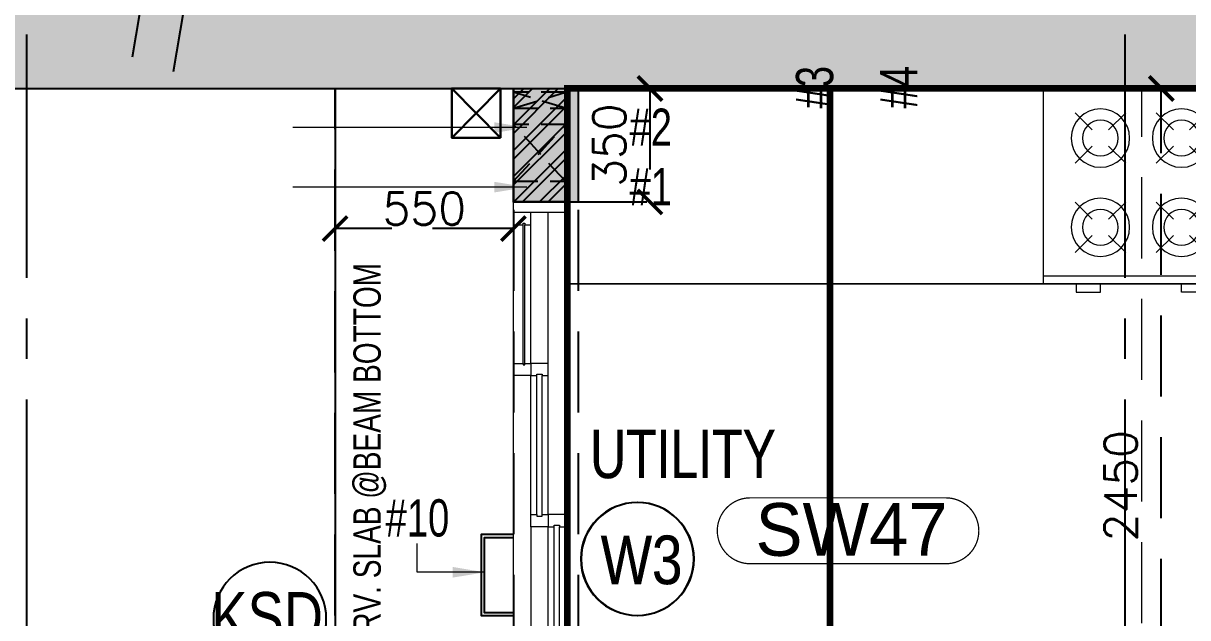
# Model space of a CAD drawing. Header units: millimetres. Extents: x 1135099 to 1230264, y -5736945 to -5695799.
# Drawn here: x 1199245 to 1202834, y -5720856 to -5719023 of the extents above; entities that cross this region are included whole.
import ezdxf
from ezdxf.enums import TextEntityAlignment as Align

# ---------------------------------------------------------------- set-up
doc = ezdxf.new("R2010")
doc.units = ezdxf.units.MM
doc.header["$LTSCALE"] = 1000
doc.header["$MEASUREMENT"] = 0
for name, pattern in [('2BHK-A - FRONT$1$AUDIT_D_120904163729-0', [0]), ('2BHK-A - FRONT$1$HIDDEN', [0.375, 0.25, -0.125]), ('AUDIT_D_120904163729-0', [0]), ('T8 - TYPICAL FLOOR CORE$0$HIDDEN', [0.375, 0.25, -0.125]), ('T8(T9 IS SIMILAR) - DIMENSION & TEXTING$0$HIDDEN', [0.375, 0.25, -0.125]), ('T8(T9 IS SIMILAR)$0$$0$HIDDEN', [0.375, 0.25, -0.125]), ('T8(T9 IS SIMILAR)$0$HIDDEN', [0.375, 0.25, -0.125]), ('T8_REFUGE COLUMNS$0$CENTER2', [1.125, 0.75, -0.125, 0.125, -0.125])]:
    doc.linetypes.add(name, pattern=pattern)
doc.layers.get('0').update_dxf_attribs({"linetype": 'AUDIT_D_120904163729-0'})
for name, color, linetype in [('2BHK-A - FRONT$0$a-KIT FIX', 251, 'Continuous'), ('2BHK-A - FRONT$0$a-window-no', 125, 'Continuous'), ('2BHK-A - FRONT$1$A-HATCH -160', 251, '2BHK-A - FRONT$1$AUDIT_D_120904163729-0'), ('T8 - TYPICAL FLOOR CORE$0$A-DIMENSIONS', 2, 'T8 - TYPICAL FLOOR CORE$0$HIDDEN'), ('T8 - TYPICAL FLOOR CORE$0$A-SLAB SUNK-AC LEDGES', 251, 'T8 - TYPICAL FLOOR CORE$0$HIDDEN'), ('T8 - TYPICAL FLOOR CORE$0$STAIRS', 1, 'Continuous'), ('T8(T9 IS SIMILAR) - DIMENSION & TEXTING$0$A-DIMENSIONS', 2, 'T8(T9 IS SIMILAR) - DIMENSION & TEXTING$0$HIDDEN'), ('T8(T9 IS SIMILAR) - DIMENSION & TEXTING$1$a-window-no', 125, 'Continuous'), ('T8(T9 IS SIMILAR)$0$S-BEAM', 20, 'T8(T9 IS SIMILAR)$0$$0$HIDDEN'), ('T8_REFUGE COLUMNS$0$A-CENTERLINE', 193, 'T8_REFUGE COLUMNS$0$CENTER2'), ('T8_REFUGE COLUMNS$0$A-SHEAR WALL THICKENING', 3, 'Continuous'), ('T8_REFUGE COLUMNS$1$A-RCC COLS', 3, 'Continuous'), ('T8_TYPICAL COLUMNS$0$A-RCC COLS', 3, 'Continuous'), ('T8_TYPICAL COLUMNS$0$A-SHEAR WALL THICKENING', 3, 'Continuous')]:
    doc.layers.add(name, color=color, linetype=linetype)
for name, color, linetype, lineweight in [('2BHK-A - FRONT$0$a-Text', 4, 'Continuous', 0), ('2BHK-A - FRONT$1$a-TOI-fixtures', 251, 'Continuous', 0), ('2BHK-A - FRONT$1$A-WALL- 160', 6, 'Continuous', 30), ('2BHK-A - FRONT$1$Window', 4, 'Continuous', 20), ('T8(T9 IS SIMILAR) - DIMENSION & TEXTING$0$T8 - TYPICAL FLOOR CORE$0$$1$a-Text', 4, 'Continuous', 0), ('T8(T9 IS SIMILAR) - DIMENSION & TEXTING$1$a-Text', 4, 'Continuous', 0), ('T8(T9 IS SIMILAR) - DIMENSION & TEXTING$1$R0-18-10-2014-T1-1st Podium Floor Plan$0$Text', 2, 'Continuous', 0), ('T8(T9 IS SIMILAR)$0$D&W', 8, 'Continuous', 25), ('T8(T9 IS SIMILAR)$0$SCPL BEAM', 191, 'T8(T9 IS SIMILAR)$0$$0$HIDDEN', 13), ('T8_REFUGE COLUMNS$0$A-COLUMN NO size reduce', 81, 'Continuous', 25)]:
    doc.layers.add(name, color=color, linetype=linetype, lineweight=lineweight)
doc.layers.add('A-RERA CARPET AREA', color=30, linetype='Continuous', plot=False)
doc.layers.add('T8_REFUGE COLUMNS$1$COL-HATCH', color=7, linetype='Continuous', lineweight=25, true_color=0xa3a3a3)
doc.styles.add('2BHK-A - FRONT$0$ARIAL ARROW', font='swisscl.ttf')
doc.styles.add('2BHK-A - FRONT$0$LODHA STANDERD', font='sanss___.ttf')
doc.styles.add('T8 - TYPICAL FLOOR CORE$0$Romans 1', font='romans.shx', dxfattribs={"height": 100})
doc.styles.add('T8(T9 IS SIMILAR) - DIMENSION & TEXTING$0$Romans 1', font='romans.shx', dxfattribs={"height": 100})
doc.styles.add('T8(T9 IS SIMILAR) - DIMENSION & TEXTING$0$T8 - TYPICAL FLOOR CORE$0$$1$ARIAL ARROW', font='swisscl.ttf')
doc.styles.add('T8(T9 IS SIMILAR) - DIMENSION & TEXTING$1$ARIAL ARROW', font='swisscl.ttf')
doc.styles.add('T8(T9 IS SIMILAR) - DIMENSION & TEXTING$1$LODHA STANDERD', font='sanss___.ttf')
doc.styles.add('T8(T9 IS SIMILAR) - DIMENSION & TEXTING$1$Tahoma', font='tahoma.ttf')
doc.styles.add('T8_REFUGE COLUMNS$0$STANDARD', font='GOTHIC.TTF')
doc.dimstyles.new('T8 - TYPICAL FLOOR CORE$0$ALPINE S', dxfattribs={"dimscale": 0, "dimtxt": 100, "dimasz": 75, "dimexe": 0, "dimexo": 0, "dimgap": 75, "dimtad": 1, "dimdec": 0, "dimzin": 0, "dimdsep": 46, "dimtxsty": 'T8 - TYPICAL FLOOR CORE$0$Romans 1', "dimblk": 'T8 - TYPICAL FLOOR CORE$0$_ArchTick', "dimcen": 0.09, "dimclrd": 256, "dimclre": 256, "dimclrt": 7, "dimadec": 0, "dimazin": 0, "dimtfac": 1, "dimtdec": 0, "dimtofl": 0, "dimtmove": 1, "dimatfit": 0, "dimldrblk": 'T8 - TYPICAL FLOOR CORE$0$_Open90', "dimfxl": 1, "dimtolj": 1, "dimtzin": 0, "dimarcsym": 0})
doc.dimstyles.new('T8(T9 IS SIMILAR) - DIMENSION & TEXTING$0$ALPINE S', dxfattribs={"dimscale": 0, "dimtxt": 100, "dimasz": 75, "dimexe": 0, "dimexo": 0, "dimgap": 75, "dimtad": 1, "dimdec": 0, "dimzin": 0, "dimdsep": 46, "dimtxsty": 'T8(T9 IS SIMILAR) - DIMENSION & TEXTING$0$Romans 1', "dimblk": 'T8(T9 IS SIMILAR) - DIMENSION & TEXTING$0$_ArchTick', "dimcen": 0.09, "dimclrd": 256, "dimclre": 256, "dimclrt": 7, "dimadec": 0, "dimazin": 0, "dimtfac": 1, "dimtdec": 0, "dimtofl": 0, "dimtmove": 1, "dimatfit": 0, "dimldrblk": 'T8(T9 IS SIMILAR) - DIMENSION & TEXTING$0$_Open90', "dimfxl": 1, "dimtolj": 1, "dimtzin": 0, "dimarcsym": 0})
doc.dimstyles.new('T8(T9 IS SIMILAR) - DIMENSION & TEXTING$1$SAMATA STD', dxfattribs={"dimtxt": 100, "dimasz": 50, "dimexe": 50, "dimexo": 50, "dimgap": 10, "dimtad": 0, "dimdec": 0, "dimrnd": 5, "dimzin": 0, "dimdsep": 46, "dimtxsty": 'T8(T9 IS SIMILAR) - DIMENSION & TEXTING$1$Tahoma', "dimblk": 'T8(T9 IS SIMILAR) - DIMENSION & TEXTING$1$_Origin2', "dimcen": -50, "dimdle": 50, "dimclrd": 7, "dimclre": 7, "dimclrt": 7, "dimadec": 0, "dimazin": 0, "dimtfac": 1, "dimtdec": 0, "dimtmove": 1, "dimatfit": 3, "dimfxl": 150, "dimtfill": 1, "dimtolj": 1, "dimtzin": 0, "dimlwd": -1, "dimlwe": -1, "dimarcsym": 0})

# ---------------------------------------------------------------- blocks, each defined once
blk = doc.blocks.new('T8(T9 IS SIMILAR) - DIMENSION & TEXTING$1$WINDOW TAG')
at = {"layer": 'T8(T9 IS SIMILAR) - DIMENSION & TEXTING$1$a-window-no'}
blk.add_circle((0, 0), 174.0900956831736, dxfattribs=at)
at = {"layer": 'T8(T9 IS SIMILAR) - DIMENSION & TEXTING$1$a-window-no', "style": 'T8(T9 IS SIMILAR) - DIMENSION & TEXTING$1$LODHA STANDERD'}
blk.add_attdef('WINDOW', text='', height=150, dxfattribs=at).set_placement((11.34681474116587, 2.790841638110578), align=Align.MIDDLE_CENTER)
blk = doc.blocks.new('T8(T9 IS SIMILAR) - DIMENSION & TEXTING$0$_ArchTick')
at = {"color": 0, "linetype": 'ByBlock', "const_width": 0.15}
blk.add_lwpolyline([(-0.5, -0.5), (0.5, 0.5)], dxfattribs=at)
blk = doc.blocks.new('*D601')
at = {"layer": 'T8(T9 IS SIMILAR) - DIMENSION & TEXTING$0$A-DIMENSIONS', "linetype": 'T8(T9 IS SIMILAR) - DIMENSION & TEXTING$0$HIDDEN', "lineweight": -2, "transparency": 16777216}
for p, q in [((1200917.264479274, -5719224.383953417), (1201176.353920603, -5719224.383953417)), ((1200917.264479274, -5719574.166001768), (1201176.353920603, -5719574.166001768))]:
    blk.add_line(p, q, dxfattribs=at)
at = {"layer": 'T8(T9 IS SIMILAR) - DIMENSION & TEXTING$0$A-DIMENSIONS', "lineweight": -2, "transparency": 16777216}
blk.add_line((1201176.353920603, -5719224.383953417), (1201176.353920603, -5719574.166001768), dxfattribs=at)
at = {"layer": 'T8(T9 IS SIMILAR) - DIMENSION & TEXTING$0$A-DIMENSIONS', "linetype": 'ByBlock', "lineweight": -2, "transparency": 16777216, "xscale": 75, "yscale": 75, "zscale": 75}
for p, rotation in [((1201176.353920603, -5719224.383953417), 90), ((1201176.353920603, -5719574.166001768), 270)]:
    blk.add_blockref('T8(T9 IS SIMILAR) - DIMENSION & TEXTING$0$_ArchTick', p, dxfattribs=dict(at, rotation=rotation))
at = {"layer": 'T8(T9 IS SIMILAR) - DIMENSION & TEXTING$0$A-DIMENSIONS', "color": 7, "linetype": 'ByBlock', "transparency": 16777216, "insert": (1201051.353920603, -5719399.274977592), "char_height": 100, "attachment_point": 5, "rotation": 90, "style": 'T8(T9 IS SIMILAR) - DIMENSION & TEXTING$0$Romans 1'}
blk.add_mtext('\\A1;350', dxfattribs=at)
blk = doc.blocks.new('T8(T9 IS SIMILAR) - DIMENSION & TEXTING$0$_Open90')
at = {"color": 0, "linetype": 'ByBlock', "lineweight": -2}
for p, q in [((-0.5, 0.5), (0, 0)), ((0, 0), (-1, 0)), ((0, 0), (-0.5, -0.5))]:
    blk.add_line(p, q, dxfattribs=at)
blk = doc.blocks.new('*D602')
at = {"layer": 'T8(T9 IS SIMILAR) - DIMENSION & TEXTING$0$A-DIMENSIONS', "linetype": 'T8(T9 IS SIMILAR) - DIMENSION & TEXTING$0$HIDDEN', "lineweight": -2, "transparency": 16777216}
for p, q in [((1202817.264499908, -5719224.383953417), (1202752.365276058, -5719224.383953417)), ((1202817.264499908, -5721674.383953417), (1202752.365276058, -5721674.383953417))]:
    blk.add_line(p, q, dxfattribs=at)
at = {"layer": 'T8(T9 IS SIMILAR) - DIMENSION & TEXTING$0$A-DIMENSIONS', "lineweight": -2, "transparency": 16777216}
blk.add_line((1202752.365276058, -5721674.383953417), (1202752.365276058, -5719224.383953417), dxfattribs=at)
at = {"layer": 'T8(T9 IS SIMILAR) - DIMENSION & TEXTING$0$A-DIMENSIONS', "linetype": 'ByBlock', "lineweight": -2, "transparency": 16777216, "xscale": 75, "yscale": 75, "zscale": 75}
for p, rotation in [((1202752.365276058, -5719224.383953417), 90), ((1202752.365276058, -5721674.383953417), 270)]:
    blk.add_blockref('T8(T9 IS SIMILAR) - DIMENSION & TEXTING$0$_ArchTick', p, dxfattribs=dict(at, rotation=rotation))
at = {"layer": 'T8(T9 IS SIMILAR) - DIMENSION & TEXTING$0$A-DIMENSIONS', "color": 7, "linetype": 'ByBlock', "transparency": 16777216, "insert": (1202627.365276059, -5720449.383953417), "char_height": 100, "attachment_point": 5, "rotation": 90, "style": 'T8(T9 IS SIMILAR) - DIMENSION & TEXTING$0$Romans 1'}
blk.add_mtext('\\A1;2450', dxfattribs=at)
blk = doc.blocks.new('T8(T9 IS SIMILAR) - DIMENSION & TEXTING$1$_Origin2')
at = {"color": 0, "linetype": 'ByBlock', "lineweight": -2}
blk.add_line((-0.5, 0), (-1, 0), dxfattribs=at)
for radius in [0.5, 0.25]:
    blk.add_circle((0, 0), radius, dxfattribs=at)
blk = doc.blocks.new('T8_REFUGE COLUMNS$0$A$C277F3394')
at = {"layer": 'T8_REFUGE COLUMNS$0$A-SHEAR WALL THICKENING', "linetype": 'ByBlock', "true_color": 0xa3a3a3}
h = blk.add_hatch(color=253, dxfattribs=at)
h.dxf.hatch_style = 1
h.paths.add_polyline_path([(-4335.32748595369, 0), (-4135.32748595369, 0), (-4135.32748595369, -350), (-4335.32748595369, -350)])
at = {"layer": 'T8_REFUGE COLUMNS$0$A-SHEAR WALL THICKENING', "linetype": 'ByBlock'}
blk.add_lwpolyline([(-4335.32748595369, 0), (-4135.32748595369, 0), (-4135.32748595369, -350), (-4335.32748595369, -350)], close=True, dxfattribs=at)
blk = doc.blocks.new('T8_REFUGE COLUMNS$0$A$C46A13422')
at = {"layer": 'T8_REFUGE COLUMNS$0$A-SHEAR WALL THICKENING', "linetype": 'ByBlock'}
blk.add_blockref('T8_REFUGE COLUMNS$0$A$C277F3394', (-5609.804574582027, -7500.000000004657), dxfattribs=at)
blk = doc.blocks.new('T8_REFUGE COLUMNS')
at = {"layer": 'T8_REFUGE COLUMNS$1$COL-HATCH', "linetype": 'ByBlock'}
h = blk.add_hatch(color=256, dxfattribs=at)
h.dxf.hatch_style = 1
h.paths.add_polyline_path([(1198907.069074492, -5719224.863253403), (1205092.069074492, -5719224.863253403), (1205092.069074492, -5718974.863253403), (1198907.069074492, -5718974.863253403)])
at = {"layer": 'T8_REFUGE COLUMNS$0$A-CENTERLINE'}
for p, q in [((1199257.069077838, -5728808.541404216), (1199257.069077838, -5698299.636913834)), ((1202642.069074492, -5728808.541404216), (1202642.069074492, -5698573.632249597))]:
    blk.add_line(p, q, dxfattribs=at)
at = {"layer": 'T8_REFUGE COLUMNS$0$A-COLUMN NO size reduce', "linetype": 'ByBlock', "const_width": 3.9}
blk.add_lwpolyline([(1201487.004085433, -5720690.069423738, -1), (1201487.004085433, -5720486.894712655), (1202089.855886927, -5720486.894712656, -1), (1202089.855886928, -5720690.069423736)], format="xyb", close=True, dxfattribs=at)
at = {"layer": 'T8_REFUGE COLUMNS$1$A-RCC COLS', "linetype": 'ByBlock'}
blk.add_lwpolyline([(1198907.069074492, -5719224.863253403), (1205092.069074492, -5719224.863253403), (1205092.069074492, -5718974.863253403), (1198907.069074492, -5718974.863253403)], close=True, dxfattribs=at)
blk.add_blockref('T8_REFUGE COLUMNS$0$A$C46A13422', (1210702.069074492, -5711724.863253396), dxfattribs=at)
at = {"layer": 'T8_REFUGE COLUMNS$0$A-COLUMN NO size reduce', "linetype": 'ByBlock', "insert": (1201503.254085432, -5720503.144712655), "char_height": 162.5, "attachment_point": 1, "style": 'T8_REFUGE COLUMNS$0$STANDARD'}
blk.add_mtext_dynamic_manual_height_columns('SW47', width=444.6849770843983, gutter_width=500, heights=[0], dxfattribs=at)
blk = doc.blocks.new('T8_TYPICAL COLUMNS$0$A$C277F3394')
at = {"layer": 'T8_TYPICAL COLUMNS$0$A-SHEAR WALL THICKENING', "linetype": 'ByBlock'}
h = blk.add_hatch(color=31, dxfattribs=at)
h.dxf.hatch_style = 1
h.paths.add_polyline_path([(-4335.32748595369, 0), (-4135.32748595369, 0), (-4135.32748595369, -350), (-4335.32748595369, -350)])
blk.add_lwpolyline([(-4335.32748595369, 0), (-4135.32748595369, 0), (-4135.32748595369, -350), (-4335.32748595369, -350)], close=True, dxfattribs=at)
blk = doc.blocks.new('T8_TYPICAL COLUMNS$0$A$C46A13422')
at = {"layer": 'T8_TYPICAL COLUMNS$0$A-SHEAR WALL THICKENING', "linetype": 'ByBlock'}
blk.add_blockref('T8_TYPICAL COLUMNS$0$A$C277F3394', (-5609.804574582027, -7500.000000004657), dxfattribs=at)
blk = doc.blocks.new('T8_TYPICAL COLUMNS')
at = {"layer": 'T8_TYPICAL COLUMNS$0$A-RCC COLS', "linetype": 'ByBlock'}
for name, p in [('T8_REFUGE COLUMNS', (0, 0)), ('T8_TYPICAL COLUMNS$0$A$C46A13422', (1210702.069074492, -5711724.863253396))]:
    blk.add_blockref(name, p, dxfattribs=at)
blk = doc.blocks.new('2BHK-A - FRONT$0$1500')
at = {"layer": '2BHK-A - FRONT$1$Window', "color": 1, "lineweight": 13}
for p, q in [((1150276.486151809, -5694418.8163806), (1148842.486151809, -5694418.8163806)), ((1149307.486151809, -5694418.8163806), (1148879.986151809, -5694418.8163806)), ((1149307.486151809, -5694472.143047268), (1148879.986151809, -5694472.143047268)), ((1149773.736151809, -5694472.143047268), (1149344.986151809, -5694472.143047268)), ((1149811.236151809, -5694472.143047268), (1150276.48615181, -5694472.143047269)), ((1149307.486151809, -5694525.469713934), (1148842.486151809, -5694525.469713934)), ((1149773.736151809, -5694525.469713934), (1149344.986151809, -5694525.469713934)), ((1150238.986151809, -5694525.469713934), (1149811.236151809, -5694525.469713934)), ((1149773.736151809, -5694578.8163806), (1148842.486151809, -5694578.8163806)), ((1150238.986151809, -5694578.8163806), (1149811.236151809, -5694578.8163806))]:
    blk.add_line(p, q, dxfattribs=at)
at = {"layer": '2BHK-A - FRONT$1$Window', "color": 5, "lineweight": 13}
for p, q in [((1149307.486151809, -5694449.059713934), (1148879.986151809, -5694449.059713934)), ((1149307.486151809, -5694453.559713934), (1148879.986151809, -5694453.559713934)), ((1149773.736151809, -5694490.726380601), (1149344.986151809, -5694490.726380601)), ((1149773.736151809, -5694506.886380601), (1149344.986151809, -5694506.886380601)), ((1150238.986151809, -5694544.053047268), (1149811.236151809, -5694544.053047268)), ((1150238.986151809, -5694560.233047267), (1149811.236151809, -5694560.233047267))]:
    blk.add_line(p, q, dxfattribs=at)
at = {"layer": '2BHK-A - FRONT$1$Window', "color": 4, "lineweight": 13}
for points in [[(1148842.486151809, -5694418.8163806), (1148809.486151809, -5694418.8163806), (1148809.486151809, -5694578.8163806), (1148842.486151809, -5694578.8163806)], [(1148879.986151809, -5694453.559713934), (1148879.986151809, -5694472.143047268), (1148842.486151809, -5694472.143047268), (1148842.486151809, -5694418.8163806), (1148879.986151809, -5694418.8163806), (1148879.986151809, -5694449.059713934), (1148875.486151809, -5694449.059713934), (1148875.486151809, -5694453.559713934)], [(1149307.486151809, -5694453.559713934), (1149307.486151809, -5694472.143047268), (1149344.986151809, -5694472.143047268), (1149344.986151809, -5694418.8163806), (1149307.486151809, -5694418.8163806), (1149307.486151809, -5694449.059713934), (1149311.986151809, -5694449.059713934), (1149311.986151809, -5694453.559713934)], [(1150309.486151809, -5694418.8163806), (1150276.486151809, -5694418.8163806), (1150276.486151809, -5694578.8163806), (1150309.486151809, -5694578.8163806)], [(1149344.986151809, -5694506.886380601), (1149344.986151809, -5694525.469713934), (1149307.486151809, -5694525.469713934), (1149307.486151809, -5694472.143047268), (1149344.986151809, -5694472.143047268), (1149344.986151809, -5694490.726380601), (1149340.486151809, -5694490.726380601), (1149340.486151809, -5694506.886380601)], [(1149773.736151809, -5694506.886380601), (1149773.736151809, -5694525.469713934), (1149811.236151809, -5694525.469713934), (1149811.236151809, -5694472.143047268), (1149773.736151809, -5694472.143047268), (1149773.736151809, -5694490.726380601), (1149778.236151809, -5694490.726380601), (1149778.236151809, -5694506.886380601)], [(1149811.236151809, -5694560.233047267), (1149811.236151809, -5694578.8163806), (1149773.736151809, -5694578.8163806), (1149773.736151809, -5694525.469713934), (1149811.236151809, -5694525.469713934), (1149811.236151809, -5694544.053047268), (1149806.736151809, -5694544.053047268), (1149806.736151809, -5694560.233047267)], [(1150238.986151809, -5694560.233047267), (1150238.986151809, -5694578.8163806), (1150276.486151809, -5694578.8163806), (1150276.486151809, -5694525.469713934), (1150238.986151809, -5694525.469713934), (1150238.986151809, -5694544.053047268), (1150243.486151809, -5694544.053047268), (1150243.486151809, -5694560.233047267)]]:
    blk.add_lwpolyline(points, close=True, dxfattribs=at)
blk = doc.blocks.new('2BHK-A - FRONT$0$RANGE-flat-1')
at = {"layer": '2BHK-A - FRONT$1$a-TOI-fixtures'}
for p, q in [((-575, -600), (-575, 0)), ((-600, -100), (-625, -100)), ((-625, -100), (-625, -175)), ((-450, -150), (-502.7817459305516, -97.21825406979768)), ((-400, -150), (-347.2182540694484, -97.21825406979768)), ((-175, -150), (-227.7817459305516, -97.21825406979768)), ((-125, -150), (-72.21825406944843, -97.21825406979768)), ((-625, -175), (-600, -175)), ((-450, -200), (-502.7817459305516, -252.7817459302023)), ((-400, -200), (-347.2182540694484, -252.7817459302023)), ((-175, -200), (-227.7817459305516, -252.7817459302023)), ((-125, -200), (-72.21825406944843, -252.7817459302023)), ((-450, -400), (-502.7817459305516, -347.2182540697977)), ((-400, -400), (-347.2182540694484, -347.2182540697977)), ((-175, -400), (-227.7817459305516, -347.2182540697977)), ((-125, -400), (-72.21825406944843, -347.2182540697977)), ((-625, -425), (-600, -425)), ((-625, -500), (-625, -425)), ((-450, -450), (-502.7817459305516, -502.7817459302021)), ((-400, -450), (-347.2182540694484, -502.7817459302021)), ((-175, -450), (-227.7817459305516, -502.7817459302021)), ((-125, -450), (-72.21825406944843, -502.7817459302021)), ((-600, -500), (-625, -500))]:
    blk.add_line(p, q, dxfattribs=at)
blk.add_lwpolyline([(-600, -600), (0, -600), (0, 0), (-600, 0)], close=True, dxfattribs=at)
for centre, radius in [((-425, -175), 90), ((-150, -175), 90), ((-425, -175), 55), ((-150, -175), 55), ((-425, -425), 90), ((-150, -425), 90), ((-425, -425), 55), ((-150, -425), 55)]:
    blk.add_circle(centre, radius, dxfattribs=at)
blk = doc.blocks.new('2BHK-A - FRONT$0$WINDOW TAG')
at = {"layer": '2BHK-A - FRONT$0$a-window-no'}
blk.add_circle((0, 0), 174.0900956831736, dxfattribs=at)
at = {"layer": '2BHK-A - FRONT$0$a-window-no', "style": '2BHK-A - FRONT$0$LODHA STANDERD'}
blk.add_attdef('WINDOW', text='', height=150, dxfattribs=at).set_placement((11.34681474116587, 2.790841638110578), align=Align.MIDDLE_CENTER)
blk = doc.blocks.new('2BHK-A - FRONT')
at = {"layer": '2BHK-A - FRONT$1$A-HATCH -160', "linetype": 'ByBlock'}
h = blk.add_hatch(dxfattribs=at)
h.set_pattern_fill('ANSI32', color=256, scale=150)
h.set_pattern_definition([(45, (0, -0.5476252287626266), (-39.77475644174329, 39.7747564417433), []), (45, (26.51650425000116, -0.5476252306252718), (-39.77475644174329, 39.7747564417433), [])])
h.paths.add_polyline_path([(1145269.868589646, -5728524.219022865), (1145269.868589646, -5728684.219022865), (1144639.813997828, -5728684.219022865), (1144639.813997828, -5726829.506985649), (1144799.813997828, -5726829.506985649), (1144799.813997828, -5728524.219022865)])
h.paths.add_polyline_path([(1148934.486151823, -5727449.763931503), (1148934.482484802, -5727609.785357703), (1147999.48615181, -5727609.763931504), (1147999.48615181, -5727009.506985649), (1148159.48615181, -5727009.506985649), (1148159.48615181, -5727449.763931503)])
h.paths.add_polyline_path([(1147999.48615181, -5728684.219022865), (1147999.48615181, -5728524.219022865), (1147369.868589641, -5728524.219022865), (1147369.868589641, -5728684.219022865)])
edge = h.paths.add_edge_path()
edge.add_line((1151334.486151823, -5727449.763931503), (1151779.482429483, -5727449.763931503))
edge.add_line((1151779.482429483, -5727449.763931503), (1151779.489874137, -5727609.776332037))
edge.add_line((1151704.493596463, -5727609.776332037), (1151334.486151822, -5727609.788732571))
edge.add_line((1151334.486151823, -5727609.788732571), (1151334.486151823, -5727449.763931503))
h.paths.add_polyline_path([(1146264.486131188, -5719573.809734035), (1146424.486131162, -5719573.809734035), (1146424.486131147, -5719224.575290616), (1146264.486131175, -5719224.575290616)])
h.paths.add_polyline_path([(1145549.395862198, -5721834.394438124), (1145788.915917962, -5721834.394438124), (1145790.007535043, -5721674.575918513), (1145549.395854206, -5721674.576945555)])
h.paths.add_polyline_path([(1145949.461151537, -5721924.166834103), (1145949.461151537, -5722524.5747182), (1145789.461736455, -5722524.5747182), (1145789.461736455, -5721924.166834103)])
h.paths.add_polyline_path([(1144599.486151871, -5721924.575290613), (1144759.486151841, -5721924.575290613), (1144761.985566922, -5722524.574905386), (1144601.985566922, -5722524.574905386)])
h.paths.add_polyline_path([(1144599.485566922, -5723474.574905385), (1144599.485566922, -5723174.574905386), (1144759.485566922, -5723174.574905386), (1144759.485566922, -5723314.574905385), (1145789.461151537, -5723314.574905385), (1145789.461151537, -5723174.574905385), (1145949.461151537, -5723174.574905385), (1145949.461151537, -5723474.219022865)])
at = {"linetype": '2BHK-A - FRONT$1$HIDDEN', "ltscale": 0.3}
for p, q in [((1146264.659140109, -5719285.527665385), (1146424.487753884, -5719235.527665386)), ((1146424.487753884, -5719285.527665386), (1146264.659140109, -5719235.527665385)), ((1146264.557170725, -5719510.527665384), (1146424.487753884, -5719335.527665386, 0.6104387995018037)), ((1146424.487753884, -5719510.527665386, 0.6104387995018037), (1146264.659140107, -5719335.527665385))]:
    blk.add_line(p, q, dxfattribs=at)
for points in [[(1146424.487753884, -5719235.527665386), (1146264.659140109, -5719235.527665385), (1146264.659140109, -5719285.527665385), (1146424.487753884, -5719285.527665386)], [(1146424.487753884, -5719335.527665386), (1146264.659140107, -5719335.527665385), (1146264.659140107, -5719510.527665385), (1146424.487753884, -5719510.527665386)]]:
    blk.add_lwpolyline(points, close=True, dxfattribs=at)
at = {"linetype": 'ByBlock'}
for points in [[(1146264.657517429, -5720599.575290614), (1146164.657517429, -5720599.575290614), (1146164.657517429, -5720849.575290614), (1146264.657517429, -5720849.575290614)], [(1146264.657517429, -5720609.575290614), (1146174.657517429, -5720609.575290614), (1146174.657517429, -5720839.575290614), (1146264.657517429, -5720839.575290614)]]:
    blk.add_lwpolyline(points, dxfattribs=at)
at = {"layer": '2BHK-A - FRONT$0$a-KIT FIX', "color": 1}
blk.add_line((1146424.486131175, -5719825.822008662), (1149449.48615181, -5719827.019518646), dxfattribs=at)
at = {"layer": '2BHK-A - FRONT$1$A-WALL- 160', "color": 5, "ltscale": 0.3}
for p, q in [((1146074.774366532, -5719224.223090803), (1146224.323316448, -5719376.007567646, 0.6104387995018037)), ((1146224.323316448, -5719224.223090803), (1146074.774366532, -5719376.007567646, 0.6104387995018037))]:
    blk.add_line(p, q, dxfattribs=at)
at = {"layer": '2BHK-A - FRONT$1$A-WALL- 160', "linetype": 'ByBlock'}
for p, q in [((1146264.486131175, -5719573.809734036), (1146264.486131175, -5719224.575290616)), ((1146424.486131175, -5719573.809734036), (1146424.486131175, -5719224.575290616)), ((1146264.486131175, -5719573.809734036), (1146424.486131175, -5719573.809734036))]:
    blk.add_line(p, q, dxfattribs=at)
at = {"layer": '2BHK-A - FRONT$1$A-WALL- 160', "color": 5, "ltscale": 0.3}
blk.add_lwpolyline([(1146224.323316448, -5719376.007567646), (1146224.323316448, -5719224.027665386), (1146074.323316448, -5719224.027665386), (1146074.323316448, -5719376.007567646)], close=True, dxfattribs=at)
at = {"layer": '2BHK-A - FRONT$0$a-KIT FIX', "extrusion": (0, 0, -1), "zscale": -1, "rotation": 90}
blk.add_blockref('2BHK-A - FRONT$0$RANGE-flat-1', (-1148498.461496945, -5719227.308810984), dxfattribs=at)
at = {"layer": '2BHK-A - FRONT$0$a-window-no'}
ref = blk.add_blockref('2BHK-A - FRONT$0$WINDOW TAG', (1146645.806635191, -5720674.976063142), dxfattribs=dict(at, xscale=-1, rotation=180))
ref.add_attrib('WINDOW', 'W3', dxfattribs={"height": 150, "style": '2BHK-A - FRONT$0$LODHA STANDERD', "width": 0.8}).set_placement((1146658.470322364, -5720677.766904778), align=Align.MIDDLE_CENTER)
at = {"layer": '2BHK-A - FRONT$1$A-WALL- 160', "linetype": 'ByBlock', "xscale": -1, "rotation": 90}
blk.add_blockref('2BHK-A - FRONT$0$1500', (-4548154.330249455, -4570764.323582227), dxfattribs=at)
at = {"layer": '2BHK-A - FRONT$0$a-Text', "style": '2BHK-A - FRONT$0$ARIAL ARROW'}
blk.add_text('UTILITY', height=150, dxfattribs=at).set_placement((1146500.066729884, -5720425.83111425))
blk = doc.blocks.new('T8 - TYPICAL FLOOR CORE$0$_ArchTick')
at = {"color": 0, "linetype": 'ByBlock', "const_width": 0.15}
blk.add_lwpolyline([(-0.5, -0.5), (0.5, 0.5)], dxfattribs=at)
blk = doc.blocks.new('*D844')
at = {"layer": 'T8 - TYPICAL FLOOR CORE$0$A-DIMENSIONS', "linetype": 'T8 - TYPICAL FLOOR CORE$0$HIDDEN', "lineweight": -2, "transparency": 16777216}
for p, q in [((1200207.43586557, -5719607.166001787), (1200207.43586557, -5719656.747508679)), ((1200757.264479246, -5719607.166001786), (1200757.264479246, -5719656.747508679))]:
    blk.add_line(p, q, dxfattribs=at)
at = {"layer": 'T8 - TYPICAL FLOOR CORE$0$A-DIMENSIONS', "lineweight": -2, "transparency": 16777216}
blk.add_line((1200757.264479246, -5719656.747508679), (1200207.43586557, -5719656.747508679), dxfattribs=at)
at = {"layer": 'T8 - TYPICAL FLOOR CORE$0$A-DIMENSIONS', "linetype": 'ByBlock', "lineweight": -2, "transparency": 16777216, "xscale": 75, "yscale": 75, "zscale": 75, "rotation": 180}
blk.add_blockref('T8 - TYPICAL FLOOR CORE$0$_ArchTick', (1200207.43586557, -5719656.747508679), dxfattribs=at)
at = {"layer": 'T8 - TYPICAL FLOOR CORE$0$A-DIMENSIONS', "linetype": 'ByBlock', "lineweight": -2, "transparency": 16777216, "xscale": 75, "yscale": 75, "zscale": 75}
blk.add_blockref('T8 - TYPICAL FLOOR CORE$0$_ArchTick', (1200757.264479246, -5719656.747508679), dxfattribs=at)
at = {"layer": 'T8 - TYPICAL FLOOR CORE$0$A-DIMENSIONS', "color": 7, "linetype": 'ByBlock', "transparency": 16777216, "insert": (1200482.350172408, -5719595.115091575), "char_height": 100, "attachment_point": 5, "style": 'T8 - TYPICAL FLOOR CORE$0$Romans 1'}
blk.add_mtext('\\A1;550', dxfattribs=at)
blk = doc.blocks.new('T8 - TYPICAL FLOOR CORE$0$_Open90')
at = {"color": 0, "linetype": 'ByBlock', "lineweight": -2}
for p, q in [((-0.5, 0.5), (0, 0)), ((0, 0), (-1, 0)), ((0, 0), (-0.5, -0.5))]:
    blk.add_line(p, q, dxfattribs=at)
blk = doc.blocks.new('T8(T9 IS SIMILAR) - DIMENSION & TEXTING')
at = {"layer": 'T8(T9 IS SIMILAR) - DIMENSION & TEXTING$1$a-window-no'}
ref = blk.add_blockref('T8(T9 IS SIMILAR) - DIMENSION & TEXTING$1$WINDOW TAG', (1201138.584983289, -5720675.140993693), dxfattribs=dict(at, xscale=-1, rotation=180))
ref.add_attrib('WINDOW', 'W3', dxfattribs={"height": 150, "style": 'T8(T9 IS SIMILAR) - DIMENSION & TEXTING$1$LODHA STANDERD', "width": 0.8}).set_placement((1201151.248670458, -5720677.931835329), align=Align.MIDDLE_CENTER)
ref = blk.add_blockref('T8(T9 IS SIMILAR) - DIMENSION & TEXTING$1$WINDOW TAG', (1200005.006162856, -5720859.601252234), dxfattribs=dict(at, xscale=-1))
ref.add_attrib('WINDOW', 'KSD', dxfattribs={"height": 150, "style": 'T8(T9 IS SIMILAR) - DIMENSION & TEXTING$1$LODHA STANDERD', "width": 0.8}).set_placement((1199996.622311078, -5720852.077900309), align=Align.MIDDLE_CENTER)
at = {"layer": 'T8(T9 IS SIMILAR) - DIMENSION & TEXTING$0$T8 - TYPICAL FLOOR CORE$0$$1$a-Text', "style": 'T8(T9 IS SIMILAR) - DIMENSION & TEXTING$0$T8 - TYPICAL FLOOR CORE$0$$1$ARIAL ARROW'}
blk.add_text('SERV. SLAB @BEAM BOTTOM', height=84.375, rotation=90, dxfattribs=at).set_placement((1200346.898156999, -5721018.070919664, 0.006081379658228192))
at = {"layer": 'T8(T9 IS SIMILAR) - DIMENSION & TEXTING$1$a-Text', "style": 'T8(T9 IS SIMILAR) - DIMENSION & TEXTING$1$ARIAL ARROW'}
blk.add_text('UTILITY', height=150, dxfattribs=at).set_placement((1200992.845077983, -5720425.996044802))
at = {"layer": 'T8(T9 IS SIMILAR) - DIMENSION & TEXTING$1$R0-18-10-2014-T1-1st Podium Floor Plan$0$Text', "linetype": 'ByBlock', "style": 'T8(T9 IS SIMILAR) - DIMENSION & TEXTING$1$ARIAL ARROW'}
blk.add_text('#10', height=114.75, dxfattribs=at).set_placement((1200361.872323622, -5720605.909601983))
at = {"layer": 'T8(T9 IS SIMILAR) - DIMENSION & TEXTING$1$R0-18-10-2014-T1-1st Podium Floor Plan$0$Text', "char_height": 114.75, "width": 1771.033559151092, "attachment_point": 3, "rotation": 90.00000000000003, "style": 'T8(T9 IS SIMILAR) - DIMENSION & TEXTING$1$ARIAL ARROW'}
for s, insert in [('#3', (1201626.417873358, -5719155.027273978, 0.008513931521519469)), ('#4', (1201885.417873358, -5719155.027273978, 0.008513931521519469))]:
    blk.add_mtext(s, dxfattribs=dict(at, insert=insert))
at = {"layer": 'T8(T9 IS SIMILAR) - DIMENSION & TEXTING$1$R0-18-10-2014-T1-1st Podium Floor Plan$0$Text', "char_height": 114.75, "width": 1361.983559151092, "attachment_point": 3, "style": 'T8(T9 IS SIMILAR) - DIMENSION & TEXTING$1$ARIAL ARROW'}
for s, insert in [('#2', (1201244.372021541, -5719286.579644346, 0.03283945015443235)), ('#1', (1201244.372021541, -5719470.16942308, 0.03283945015443235))]:
    blk.add_mtext(s, dxfattribs=dict(at, insert=insert))
at = {"layer": 'T8(T9 IS SIMILAR) - DIMENSION & TEXTING$0$A-DIMENSIONS', "linetype": 'ByBlock'}
dim = blk.add_linear_dim(base=(1201176.353920603, -5719574.166001768), p1=(1200917.264479274, -5719224.383953417), p2=(1200917.264479274, -5719574.166001768), angle=90, dimstyle='T8(T9 IS SIMILAR) - DIMENSION & TEXTING$0$ALPINE S', override={"dimscale": 1, "dimfxl": 5, "dimarcsym": 1}, dxfattribs=at)
dim.commit()
dim.dimension.update_dxf_attribs({"geometry": '*D601', "text_midpoint": (1201176.353920603, -5719399.274977592), "dimtype": 128})
dim = blk.add_linear_dim(base=(1202752.365276058, -5719224.383953417), p1=(1202817.264499908, -5721674.383953417), p2=(1202817.264499908, -5719224.383953417), angle=90, dimstyle='T8(T9 IS SIMILAR) - DIMENSION & TEXTING$0$ALPINE S', override={"dimscale": 1, "dimfxl": 5, "dimarcsym": 1}, dxfattribs=at)
dim.commit()
dim.dimension.update_dxf_attribs({"geometry": '*D602', "text_midpoint": (1202627.365276059, -5720449.383953417)})
at = {"layer": 'T8(T9 IS SIMILAR) - DIMENSION & TEXTING$1$R0-18-10-2014-T1-1st Podium Floor Plan$0$Text'}
for points in [[(1200796.717566376, -5719345.118316883), (1200167.073409239, -5719345.0911121), (1200076.073409239, -5719345.118316883)], [(1200796.717566376, -5719528.708095618), (1200167.073409239, -5719528.680890834), (1200076.073409239, -5719528.708095618)], [(1200668.390683232, -5720716.242350623), (1200458.635091109, -5720716.269555407), (1200458.590402022, -5720627.056685994)]]:
    blk.add_leader(points, dimstyle='T8(T9 IS SIMILAR) - DIMENSION & TEXTING$1$SAMATA STD', override={"dimscale": 1, "dimasz": 100, "dimclrd": 2, "dimfxlon": 1, "dimarcsym": 1}, dxfattribs=at)
blk = doc.blocks.new('T8 - TYPICAL FLOOR CORE')
at = {"layer": 'T8 - TYPICAL FLOOR CORE$0$A-SLAB SUNK-AC LEDGES', "linetype": 'ByBlock'}
blk.add_line((1200207.43586557, -5719224.863253399), (1200207.43586557, -5721074.165996823), dxfattribs=at)
at = {"layer": 'T8 - TYPICAL FLOOR CORE$0$STAIRS', "color": 7}
for points in [[(1199873.25234756, -5717399.027665382), (1199767.528402593, -5718027.512914547), (1199905.897251461, -5718170.17010022), (1199545.152628388, -5718124.047911651), (1199730.733177378, -5718246.245353015), (1199582.452801829, -5719127.711030464)], [(1200007.236411421, -5717399.027665382), (1199893.792936103, -5718073.402338713), (1200032.161784972, -5718216.059524386), (1199671.4171619, -5718169.937335817), (1199856.997710889, -5718292.134777182), (1199708.71733534, -5719173.60045463)]]:
    blk.add_lwpolyline(points, dxfattribs=at)
at = {"layer": 'T8 - TYPICAL FLOOR CORE$0$A-DIMENSIONS', "linetype": 'ByBlock'}
dim = blk.add_linear_dim(base=(1200207.43586557, -5719656.747508679), p1=(1200757.264479246, -5719607.166001786), p2=(1200207.43586557, -5719607.166001787), dimstyle='T8 - TYPICAL FLOOR CORE$0$ALPINE S', override={"dimscale": 1, "dimfxl": 5, "dimarcsym": 1}, dxfattribs=at)
dim.commit()
dim.dimension.update_dxf_attribs({"geometry": '*D844', "text_midpoint": (1200482.350172408, -5719720.115091575), "dimtype": 128})
blk = doc.blocks.new('T8(T9 IS SIMILAR)')
at = {"layer": 'T8(T9 IS SIMILAR)$0$D&W', "linetype": 'ByBlock'}
blk.add_blockref('2BHK-A - FRONT', (54492.7783481013, -0.3562677530571818), dxfattribs=at)
blk.add_blockref('T8 - TYPICAL FLOOR CORE', (1.862645149230957e-09, 0), dxfattribs=at)
at = {"layer": 'T8(T9 IS SIMILAR)$0$S-BEAM'}
for p, q in [((1200207.140146097, -5721224.931558366, -2.001105161086869e-05), (1200207.731585046, -5719224.1919143, 2.001105161086869e-05)), ((1200756.986705645, -5719224.031717697), (1200756.865943029, -5721674.122993151, -0.7011561726341198)), ((1200956.986705407, -5719224.041575501), (1200956.86594279, -5721674.132850954, -0.7011561726341198))]:
    blk.add_line(p, q, dxfattribs=at)
at = {"layer": 'T8(T9 IS SIMILAR)$0$SCPL BEAM', "linetype": 'T8(T9 IS SIMILAR)$0$HIDDEN'}
blk.add_line((1202694.291087224, -5720873.504453311, 2.535888312886662), (1202694.238345995, -5719224.107105592, -0.03228150545528974), dxfattribs=at)
at = {"layer": 'T8(T9 IS SIMILAR)$0$D&W', "linetype": 'ByBlock'}
blk.add_blockref('T8_TYPICAL COLUMNS', (1.862645149230957e-09, 0), dxfattribs=at)

msp = doc.modelspace()

# ---------------------------------------------------------------- linework, layer by layer
at = {"layer": 'A-RERA CARPET AREA', "const_width": 20, "elevation": 0.3629870308802433}
msp.add_lwpolyline([(1204692.178046853, -5723373.985695399), (1204692.231999321, -5724474.394135001), (1202496.586041075, -5724473.65217414), (1202497.162955797, -5728522.545166073), (1199297.060708583, -5728523.09885296), (1199297.060708583, -5727424.219271446), (1195746.4534216, -5727424.239645255), (1195746.50161515, -5723474.112985822), (1196646.574421501, -5723474.268736294), (1196646.592558646, -5721923.873502347), (1199097.056450872, -5721923.902168855), (1199097.030282705, -5723473.992260569), (1200446.689085772, -5723474.023973241), (1200446.682931066, -5721923.825059376), (1200916.919084366, -5721923.824833053), (1200916.913402433, -5721674.494317283), (1201731.635044458, -5721674.475528281), (1201731.950880395, -5719224.10679639), (1204532.178600777, -5719224.469063563), (1204532.178055363, -5723373.985695412)], close=True, dxfattribs=at)
at = {"layer": 'A-RERA CARPET AREA', "const_width": 20}
msp.add_lwpolyline([(1200922.004325373, -5719224.027665386), (1201731.635044458, -5719224.027665386), (1201731.635044458, -5721674.475528281), (1200922.004325373, -5721674.475528281)], close=True, dxfattribs=at)

# ---------------------------------------------------------------- next in the draw order: block references
at = {"linetype": 'ByBlock'}
msp.add_blockref('T8(T9 IS SIMILAR)', (-1.37216046708636, 0.2067924262955785, -0.6392889634667603), dxfattribs=at)

# ---------------------------------------------------------------- next in the draw order: block references
msp.add_blockref('T8(T9 IS SIMILAR) - DIMENSION & TEXTING', (0, 0), dxfattribs=at)

doc.saveas('drawing.dxf')
